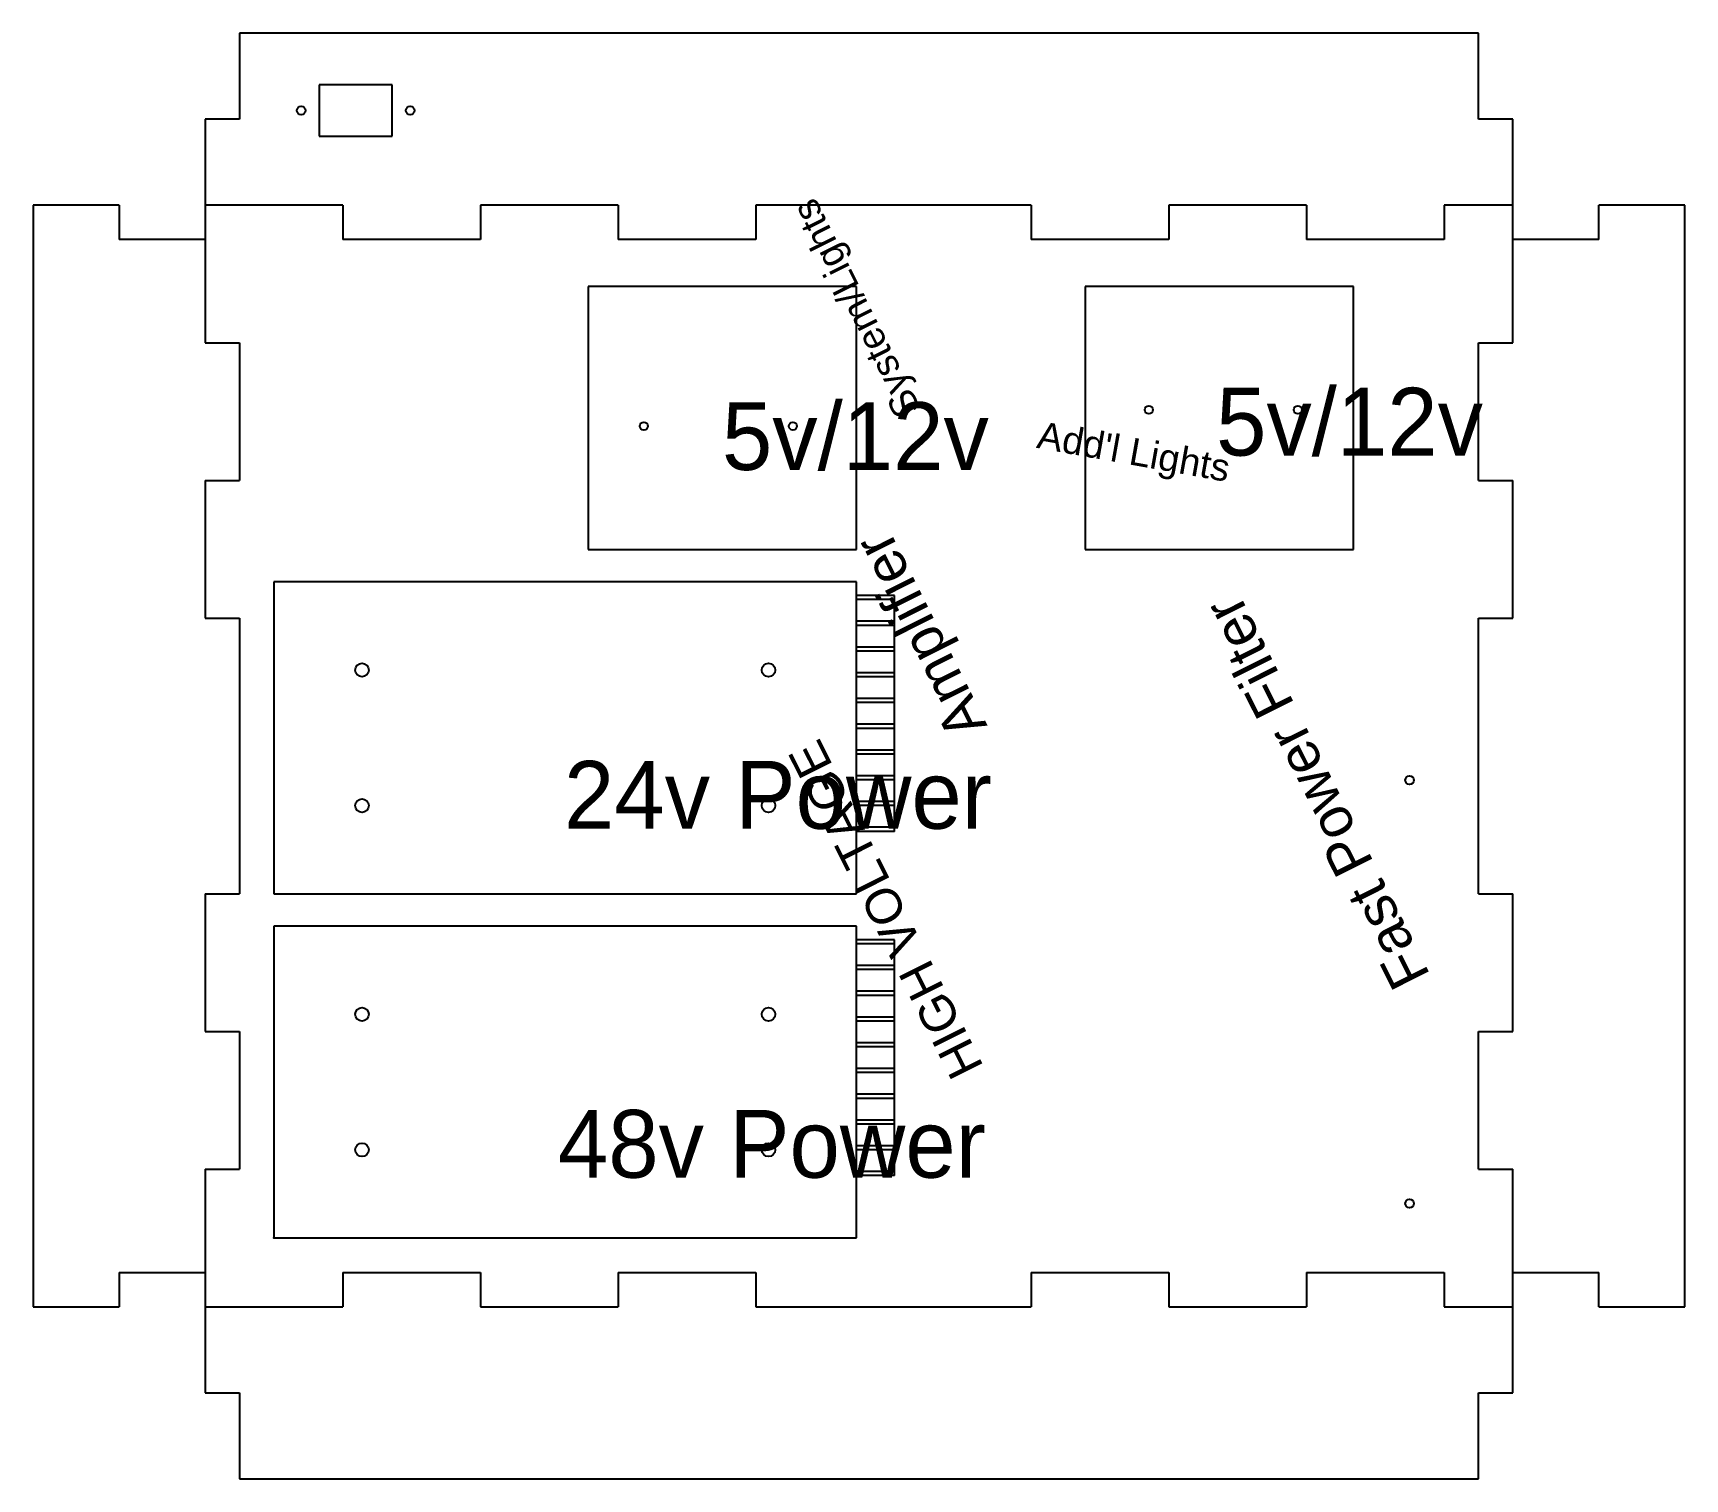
# Model space of a CAD drawing. Header units: millimetres. Extents: x 0 to 610, y 0 to 533.
import ezdxf

# ---------------------------------------------------------------- set-up
doc = ezdxf.new("R2010")
doc.units = ezdxf.units.MM
for name, color, linetype in [('12V5V', 7, 'Continuous'), ('24V', 7, 'Continuous'), ('48V', 7, 'Continuous'), ('CAD', 7, 'Continuous')]:
    doc.layers.add(name, color=color, linetype=linetype)
doc.styles.add('textstyle11', font='')
doc.styles.add('textstyle12', font='')
doc.styles.add('textstyle13', font='')
doc.styles.add('textstyle14', font='')
doc.styles.add('textstyle15', font='arial.ttf')
doc.styles.add('textstyle16', font='arial.ttf')
doc.styles.add('textstyle17', font='arial.ttf')
doc.styles.add('textstyle18', font='arial.ttf')
doc.styles.add('textstyle19', font='arial.ttf')
doc.styles.get('textstyle11').set_extended_font_data('Global Serif')
doc.styles.get('textstyle12').set_extended_font_data('Global Serif')
doc.styles.get('textstyle13').set_extended_font_data('Global Serif')
doc.styles.get('textstyle14').set_extended_font_data('Global Serif')

msp = doc.modelspace()

# ---------------------------------------------------------------- linework, layer by layer
at = {"layer": '12V5V'}
for p, q in [((303.9, 439.9), (204.9, 439.9)), ((204.9, 439.9), (204.9, 342.9)), ((303.9, 342.9), (303.9, 439.9)), ((487.25, 439.9), (388.25, 439.9)), ((388.25, 439.9), (388.25, 342.9)), ((487.25, 342.9), (487.25, 439.9)), ((204.9, 342.9), (303.9, 342.9)), ((388.25, 342.9), (487.25, 342.9))]:
    msp.add_line(p, q, dxfattribs=at)
for centre in [(411.75, 394.4), (466.75, 394.4), (225.4, 388.4), (280.4, 388.4)]:
    msp.add_circle(centre, 1.5, dxfattribs=at)
at = {"layer": '24V'}
for p, q in [((303.9, 330.9), (88.9, 330.9)), ((88.9, 330.9), (88.9, 215.9)), ((303.9, 215.9), (303.9, 330.9)), ((317.9, 325.9), (303.9, 325.9)), ((317.9, 324.4), (303.9, 324.4)), ((317.9, 238.9), (317.9, 325.9)), ((317.9, 316.4), (303.9, 316.4)), ((317.9, 314.9), (303.9, 314.9)), ((317.9, 306.9), (303.9, 306.9)), ((317.9, 305.4), (303.9, 305.4)), ((317.9, 297.4), (303.9, 297.4)), ((317.9, 295.9), (303.9, 295.9)), ((317.9, 287.9), (303.9, 287.9)), ((317.9, 286.4), (303.9, 286.4)), ((317.9, 278.4), (303.9, 278.4)), ((317.9, 276.9), (303.9, 276.9)), ((317.9, 268.9), (303.9, 268.9)), ((317.9, 267.4), (303.9, 267.4)), ((317.9, 259.4), (303.9, 259.4)), ((317.9, 257.9), (303.9, 257.9)), ((317.9, 249.9), (303.9, 249.9)), ((317.9, 248.4), (303.9, 248.4)), ((317.9, 240.4), (303.9, 240.4)), ((317.9, 238.9), (303.9, 238.9)), ((88.9, 215.9), (303.9, 215.9))]:
    msp.add_line(p, q, dxfattribs=at)
for centre in [(121.4, 298.4), (271.4, 298.4), (121.4, 248.4), (271.4, 248.4)]:
    msp.add_circle(centre, 2.5, dxfattribs=at)
at = {"layer": '48V'}
for p, q in [((303.9, 203.9), (88.9, 203.9)), ((88.9, 203.9), (88.9, 88.9)), ((303.9, 88.9), (303.9, 203.9)), ((317.9, 198.9), (303.9, 198.9)), ((317.9, 197.4), (303.9, 197.4)), ((317.9, 111.9), (317.9, 198.9)), ((317.9, 189.4), (303.9, 189.4)), ((317.9, 187.9), (303.9, 187.9)), ((317.9, 179.9), (303.9, 179.9)), ((317.9, 178.4), (303.9, 178.4)), ((317.9, 170.4), (303.9, 170.4)), ((317.9, 168.9), (303.9, 168.9)), ((317.9, 160.9), (303.9, 160.9)), ((317.9, 159.4), (303.9, 159.4)), ((317.9, 151.4), (303.9, 151.4)), ((317.9, 149.9), (303.9, 149.9)), ((317.9, 141.9), (303.9, 141.9)), ((317.9, 140.4), (303.9, 140.4)), ((317.9, 132.4), (303.9, 132.4)), ((317.9, 130.9), (303.9, 130.9)), ((317.9, 122.9), (303.9, 122.9)), ((317.9, 121.4), (303.9, 121.4)), ((317.9, 113.4), (303.9, 113.4)), ((317.9, 111.9), (303.9, 111.9)), ((88.9, 88.9), (303.9, 88.9))]:
    msp.add_line(p, q, dxfattribs=at)
for centre in [(121.4, 171.4), (271.4, 171.4), (121.4, 121.4), (271.4, 121.4)]:
    msp.add_circle(centre, 2.5, dxfattribs=at)
msp.add_point((88.9, 88.9), dxfattribs=at)
at = {"layer": 'CAD'}
for p, q in [((533.4, 533.4), (76.2, 533.4)), ((76.2, 533.4), (76.2, 501.65)), ((533.4, 501.65), (533.4, 533.4)), ((132.52, 514.27), (105.6, 514.27)), ((105.6, 514.27), (105.6, 495.38)), ((132.52, 495.38), (132.52, 514.27)), ((63.5, 501.65), (63.5, 469.9)), ((76.2, 501.65), (63.5, 501.65)), ((546.1, 501.65), (533.4, 501.65)), ((546.1, 469.9), (546.1, 501.65)), ((105.6, 495.38), (132.52, 495.38)), ((31.75, 469.9), (0, 469.9)), ((0, 469.9), (0, 63.5)), ((31.75, 469.9), (31.75, 457.2)), ((63.5, 469.9), (63.5, 419.1)), ((114.3, 469.9), (63.5, 469.9)), ((114.3, 469.9), (114.3, 457.2)), ((165.1, 469.9), (165.1, 457.2)), ((215.9, 469.9), (165.1, 469.9)), ((215.9, 469.9), (215.9, 457.2)), ((266.7, 469.9), (266.7, 457.2)), ((368.3, 469.9), (266.7, 469.9)), ((368.3, 469.9), (368.3, 457.2)), ((419.1, 469.9), (419.1, 457.2)), ((469.9, 469.9), (419.1, 469.9)), ((469.9, 469.9), (469.9, 457.2)), ((546.1, 469.9), (520.7, 469.9)), ((520.7, 469.9), (520.7, 457.2)), ((546.1, 419.1), (546.1, 469.9)), ((609.6, 469.9), (577.85, 469.9)), ((577.85, 457.2), (577.85, 469.9)), ((609.6, 63.5), (609.6, 469.9)), ((63.5, 457.2), (31.75, 457.2)), ((165.1, 457.2), (114.3, 457.2)), ((266.7, 457.2), (215.9, 457.2)), ((419.1, 457.2), (368.3, 457.2)), ((520.7, 457.2), (469.9, 457.2)), ((577.85, 457.2), (546.1, 457.2)), ((63.5, 419.1), (76.2, 419.1)), ((76.2, 419.1), (76.2, 368.3)), ((533.4, 419.1), (546.1, 419.1)), ((533.4, 368.3), (533.4, 419.1)), ((63.5, 368.3), (76.2, 368.3)), ((63.5, 368.3), (63.5, 317.5)), ((533.4, 368.3), (546.1, 368.3)), ((546.1, 317.5), (546.1, 368.3)), ((63.5, 317.5), (76.2, 317.5)), ((76.2, 317.5), (76.2, 215.9)), ((533.4, 317.5), (546.1, 317.5)), ((533.4, 215.9), (533.4, 317.5)), ((63.5, 215.9), (76.2, 215.9)), ((63.5, 215.9), (63.5, 165.1)), ((533.4, 215.9), (546.1, 215.9)), ((546.1, 165.1), (546.1, 215.9)), ((63.5, 165.1), (76.2, 165.1)), ((76.2, 165.1), (76.2, 114.3)), ((533.4, 114.3), (533.4, 165.1)), ((533.4, 165.1), (546.1, 165.1)), ((63.5, 114.3), (76.2, 114.3)), ((63.5, 114.3), (63.5, 63.5)), ((533.4, 114.3), (546.1, 114.3)), ((546.1, 63.5), (546.1, 114.3)), ((31.75, 76.2), (63.5, 76.2)), ((31.75, 76.2), (31.75, 63.5)), ((114.3, 76.2), (114.3, 63.5)), ((114.3, 76.2), (165.1, 76.2)), ((165.1, 76.2), (165.1, 63.5)), ((215.9, 76.2), (215.9, 63.5)), ((215.9, 76.2), (266.7, 76.2)), ((266.7, 76.2), (266.7, 63.5)), ((368.3, 76.2), (368.3, 63.5)), ((368.3, 76.2), (419.1, 76.2)), ((419.1, 76.2), (419.1, 63.5)), ((469.9, 76.2), (469.9, 63.5)), ((469.9, 76.2), (520.7, 76.2)), ((520.7, 76.2), (520.7, 63.5)), ((546.1, 76.2), (577.85, 76.2)), ((577.85, 63.5), (577.85, 76.2)), ((0, 63.5), (31.75, 63.5)), ((63.5, 63.5), (114.3, 63.5)), ((63.5, 63.5), (63.5, 31.75)), ((165.1, 63.5), (215.9, 63.5)), ((266.7, 63.5), (368.3, 63.5)), ((419.1, 63.5), (469.9, 63.5)), ((520.7, 63.5), (546.1, 63.5)), ((546.1, 31.75), (546.1, 63.5)), ((577.85, 63.5), (609.6, 63.5)), ((63.5, 31.75), (76.2, 31.75)), ((76.2, 31.75), (76.2, 0)), ((533.4, 0), (533.4, 31.75)), ((533.4, 31.75), (546.1, 31.75)), ((76.2, 0), (533.4, 0))]:
    msp.add_line(p, q, dxfattribs=at)
for centre in [(98.98, 504.82), (139.14, 504.82), (508, 257.81), (508, 101.6)]:
    msp.add_circle(centre, 1.59, dxfattribs=at)

# ---------------------------------------------------------------- texts
at = {"layer": 'CAD', "attachment_point": 1}
for s, insert, char_height, rotation, style in [('System/Lights\\p\\p', (318.81, 390.3), 10, 116.6203, 'textstyle18'), ("Add'l Lights\\p\\p", (371.75, 390.28), 10, 349.86051, 'textstyle19'), ('Amplifier\\p\\p', (338.87, 271.15), 15, 116.6203, 'textstyle16'), ('Fast Power Filter\\p\\p', (502.41, 178.94), 15, 116.6203, 'textstyle15'), ('HIGH VOLTAGE\\p\\p', (339.34, 146.18), 13, 116.6203, 'textstyle17')]:
    msp.add_mtext(s, dxfattribs=dict(at, insert=insert, char_height=char_height, rotation=rotation, style=style))
at = {"layer": 'CAD', "char_height": 25, "attachment_point": 1}
for s, insert, style in [('5v/12v\\p\\pPower\\p\\p', (436.56, 402.53), 'textstyle14'), ('5v/12v\\p\\pPower\\p\\p', (254.22, 397.22), 'textstyle13'), ('24v Power\\p\\p', (195.92, 264.87), 'textstyle12'), ('48v Power\\p\\p', (193.67, 136.13), 'textstyle11')]:
    msp.add_mtext(s, dxfattribs=dict(at, insert=insert, style=style))

doc.saveas('drawing.dxf')
